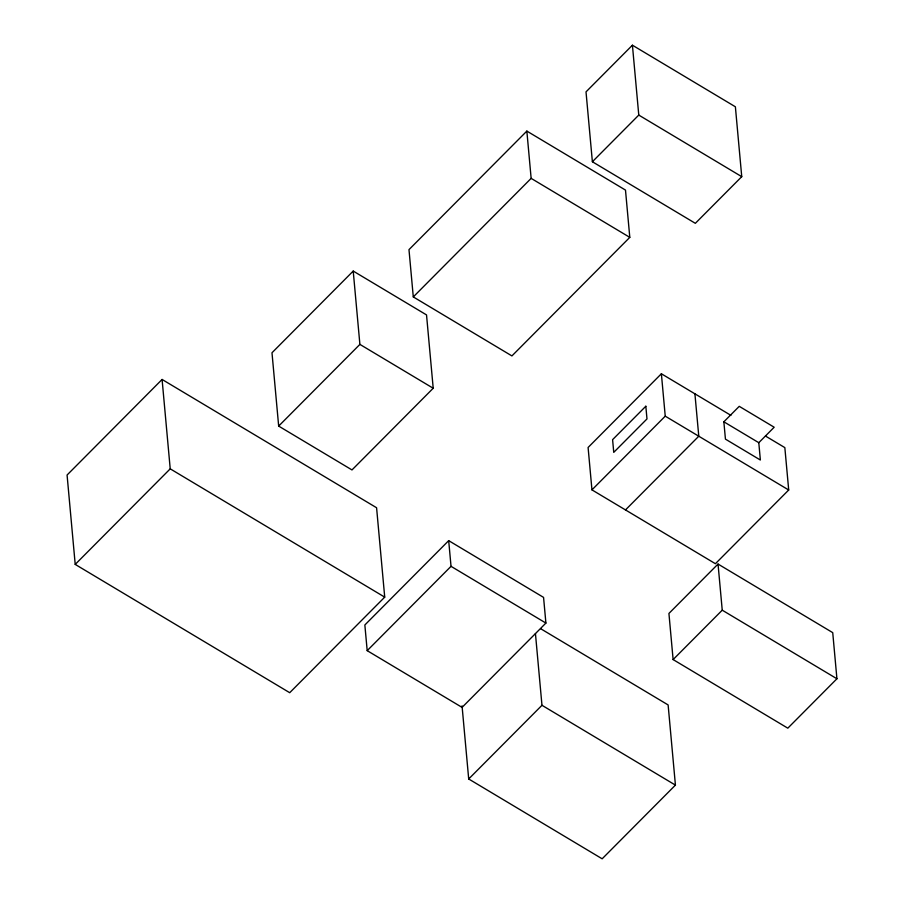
<?xml version="1.0" encoding="UTF-8"?>
<svg xmlns="http://www.w3.org/2000/svg" width="904" height="904" viewBox="0 0 904 904"><rect width="100%" height="100%" fill="white"/><g stroke="black" fill="none" stroke-linecap="round" stroke-linejoin="round"><path stroke-width="1.36" d="M162.087 379.454L67.077 475.018L75.213 564.401L289.709 692.701L384.72 597.137L376.584 507.743L162.087 379.454L170.223 468.837L75.213 564.401M353.215 271.064L271.991 352.763L278.669 426.089L351.984 469.933L433.208 388.245L426.53 314.92L353.215 271.064L359.894 344.39L278.669 426.089M526.851 131.091L408.981 249.64L413.286 296.919L511.924 355.916L629.794 237.368L625.489 190.089L526.851 131.091L531.145 178.37L413.286 296.919M632.416 45.2L586.018 91.869L592.38 161.748L695.346 223.322L741.743 176.664L735.381 106.785L632.416 45.2L638.778 115.079L592.38 161.748M448.689 540.648L364.854 624.98L367.193 650.654L462.068 707.391L545.903 623.071L543.564 597.397L448.689 540.648L451.028 566.333L367.193 650.654M730.884 415.343L661.378 373.77L588.097 447.48L591.95 489.866L715.414 563.712L788.706 490.002L784.841 447.616L765.473 436.033M591.95 489.866L665.242 416.156L661.378 373.77M625.489 509.924L698.781 436.214L694.916 393.828M723.855 421.806L739.246 406.337L774.174 427.23L758.795 442.7L760.366 460.023L725.437 439.129L723.855 421.806L758.795 442.7M540.682 628.721L668.124 704.939L675.424 785.113L602.154 858.8L468.701 778.977L541.971 705.289L535.439 633.557M718.036 564.051L668.926 613.443L673.118 659.57L787.813 728.172L836.923 678.768L832.731 632.642L718.036 564.051L722.239 610.177L673.118 659.57M638.778 115.079L741.743 176.664M531.145 178.37L629.794 237.368M665.242 416.156L788.706 490.002M359.894 344.39L433.208 388.245M722.239 610.177L836.923 678.768M451.028 566.333L545.903 623.071M170.223 468.837L384.72 597.137M541.971 705.289L675.424 785.113M462.046 705.843L468.701 778.977M645.829 406.235L612.596 439.66L613.748 452.362L646.981 418.936L645.829 406.235"/></g></svg>
